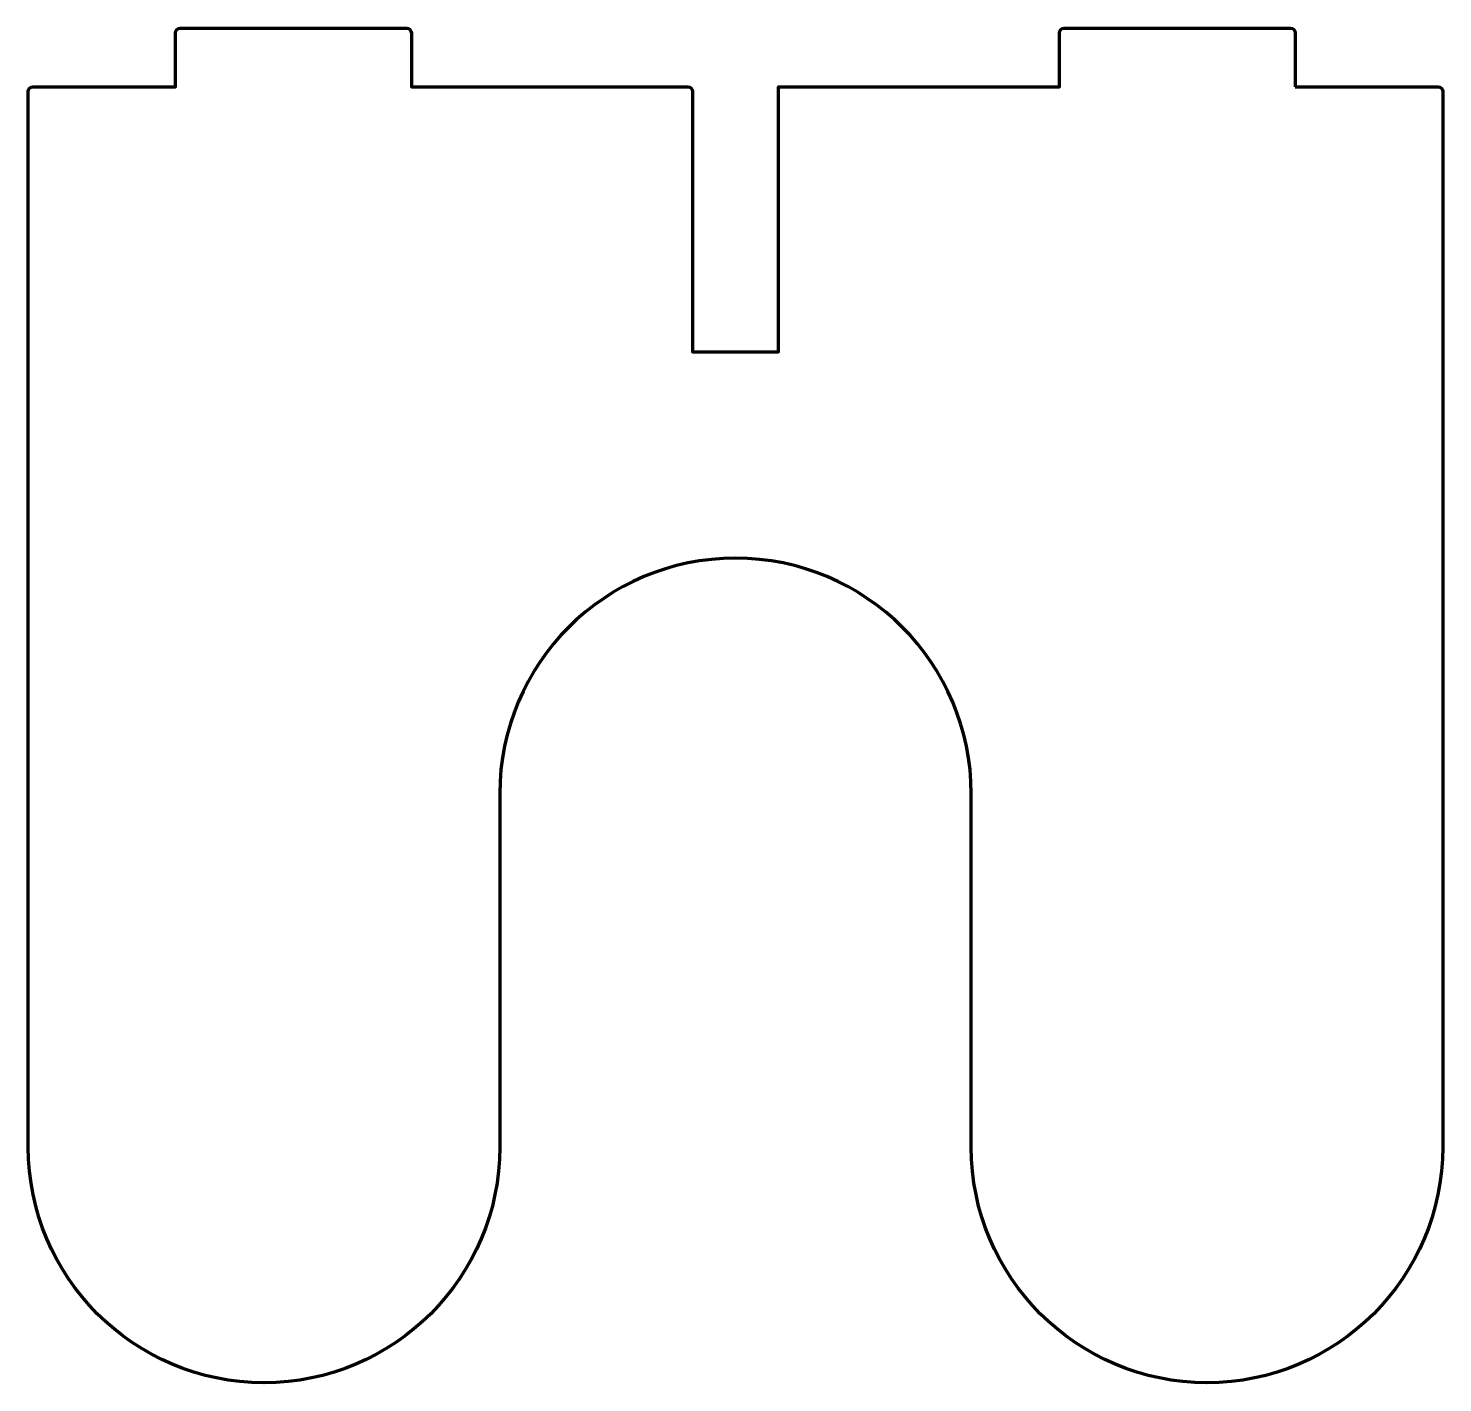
# Model space of a CAD drawing. Header units: inches. Extents: x 18 to 30, y -29.7 to -18.3.
import ezdxf

# ---------------------------------------------------------------- set-up
doc = ezdxf.new("R2010")
doc.units = ezdxf.units.IN
doc.header["$MEASUREMENT"] = 0
doc.layers.add('Outline', color=7, linetype='Continuous', lineweight=0)

msp = doc.modelspace()

# ---------------------------------------------------------------- linework, layer by layer
at = {"layer": 'Outline', "color": 18, "lineweight": 211, "true_color": 0x000000}
msp.add_open_spline([(28.749, -18.749), (28.749, -18.749), (28.749, -18.291), (28.749, -18.291), (28.749, -18.269), (28.732, -18.251), (28.71, -18.251), (28.71, -18.251), (26.788, -18.251), (26.788, -18.251), (26.766, -18.251), (26.748, -18.269), (26.748, -18.291), (26.748, -18.291), (26.748, -18.749), (26.748, -18.749), (26.748, -18.749), (26, -18.749), (26, -18.749), (26, -18.749), (24.364, -18.749), (24.364, -18.749), (24.364, -18.749), (24.364, -20.998), (24.364, -20.998), (24.364, -20.998), (23.636, -20.998), (23.636, -20.998), (23.636, -20.998), (23.636, -18.788), (23.636, -18.788), (23.636, -18.766), (23.618, -18.749), (23.596, -18.749), (23.596, -18.749), (22, -18.749), (22, -18.749), (22, -18.749), (21.25, -18.749), (21.25, -18.749), (21.25, -18.749), (21.25, -18.291), (21.25, -18.291), (21.25, -18.269), (21.232, -18.251), (21.211, -18.251), (21.211, -18.251), (19.289, -18.251), (19.289, -18.251), (19.267, -18.251), (19.249, -18.269), (19.249, -18.291), (19.249, -18.291), (19.249, -18.749), (19.249, -18.749), (19.249, -18.749), (18.039, -18.749), (18.039, -18.749), (18.018, -18.749), (18, -18.766), (18, -18.788), (18, -18.788), (18, -22.749), (18, -22.749), (18, -22.749), (18, -27.749), (18, -27.749), (18, -28.853), (18.895, -29.749), (20, -29.749), (20, -29.749), (20, -29.749), (20, -29.749), (21.105, -29.749), (22, -28.853), (22, -27.749), (22, -27.749), (22, -24.749), (22, -24.749), (22, -23.644), (22.895, -22.749), (24, -22.749), (24, -22.749), (24, -22.749), (24, -22.749), (25.105, -22.749), (26, -23.644), (26, -24.749), (26, -24.749), (26, -27.749), (26, -27.749), (26, -28.853), (26.895, -29.749), (28, -29.749), (28, -29.749), (28, -29.749), (28, -29.749), (29.105, -29.749), (30, -28.853), (30, -27.749), (30, -27.749), (30, -22.749), (30, -22.749), (30, -22.749), (30, -18.788), (30, -18.788), (30, -18.766), (29.982, -18.749), (29.961, -18.749), (29.961, -18.749), (28.749, -18.749), (28.749, -18.749)], degree=3, knots=[0, 0, 0, 0, 1, 1, 1, 2, 2, 2, 3, 3, 3, 4, 4, 4, 5, 5, 5, 6, 6, 6, 7, 7, 7, 8, 8, 8, 9, 9, 9, 10, 10, 10, 11, 11, 11, 12, 12, 12, 13, 13, 13, 14, 14, 14, 15, 15, 15, 16, 16, 16, 17, 17, 17, 18, 18, 18, 19, 19, 19, 20, 20, 20, 21, 21, 21, 22, 22, 22, 23, 23, 23, 24, 24, 24, 25, 25, 25, 26, 26, 26, 27, 27, 27, 28, 28, 28, 29, 29, 29, 30, 30, 30, 31, 31, 31, 32, 32, 32, 33, 33, 33, 34, 34, 34, 35, 35, 35, 36, 36, 36, 37, 37, 37, 37], dxfattribs=at)

doc.saveas('drawing.dxf')
